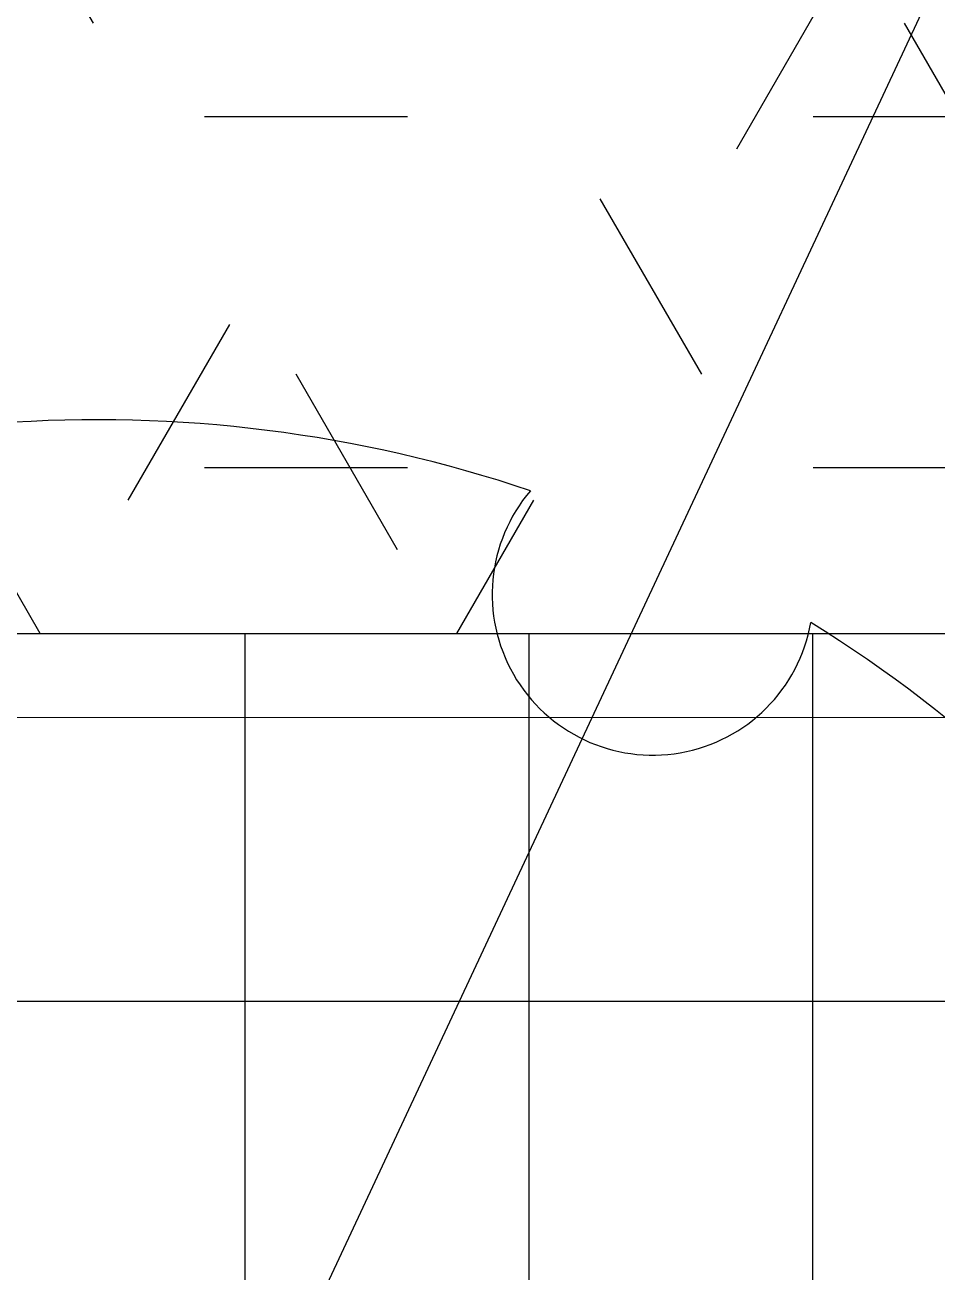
# Model space of a CAD drawing. Extents: x 941299 to 942979, y 2579300 to 2579597.
# Drawn here: x 941989.635 to 941993.205, y 2579406.881 to 2579411.764 of the extents above; entities that cross this region are included whole.
import ezdxf

# ---------------------------------------------------------------- set-up
doc = ezdxf.new("R2010")
doc.units = 0
for name, color, linetype in [('fz', 7, 'CONTINUOUS'), ('尺寸标注', 2, 'CONTINUOUS'), ('绿化工程', 3, 'CONTINUOUS')]:
    doc.layers.add(name, color=color, linetype=linetype)

# ---------------------------------------------------------------- blocks, each defined once
blk = doc.blocks.new('dys')
at = {"layer": '绿化工程'}
for centre, radius, start, end in [((0, 0), 5.3048, 71.3736, 94.2438), ((2.1732, 4.6201), 0.6284, 139.6449, 349.9731), ((0, 0), 5.3048, 35.3736, 58.2438)]:
    blk.add_arc(centre, radius, start, end, dxfattribs=at)

msp = doc.modelspace()

# ---------------------------------------------------------------- hatches: boundary and pattern name
at = {"layer": '绿化工程'}
h = msp.add_hatch(dxfattribs=at)
h.set_pattern_fill('HEX', color=9, scale=0.25, style=0)
h.set_pattern_definition([(0, (125, 0), (0, 1.374815), [0.79375, -1.5875]), (120, (125, 0), (-1.1906247155, -0.6874075), [0.79375, -1.5875]), (60, (125.7938, 0), (-1.1906247155, 0.6874075), [0.79375, -1.5875])])
h.paths.add_polyline_path([(941971.7134, 2579411.88137), (941971.7134, 2579409.38137), (942034.2134, 2579409.38137), (942034.2134, 2579411.88137)])
h = msp.add_hatch(dxfattribs=at)
h.set_pattern_fill('ANSI37', color=9, scale=0.35, angle=45, style=0)
h.set_pattern_definition([(90, (125, 0), (-1.11125, 1e-16), []), (180, (125, 0), (-1e-16, -1.11125), [])])
h.paths.add_polyline_path([(941971.7134, 2579409.38137), (941971.7134, 2579404.38137), (942034.2134, 2579404.38137), (942034.2134, 2579409.38137)])

# ---------------------------------------------------------------- linework, layer by layer
at = {"layer": 'fz', "color": 8}
msp.add_line((941784.2134, 2579409.38137), (942084.2134, 2579409.38137), dxfattribs=at)
at = {"layer": '尺寸标注'}
msp.add_line((941989.91923, 2579404.91349), (941996.73649, 2579419.49514), dxfattribs=at)

# ---------------------------------------------------------------- block references
at = {"layer": 'fz'}
msp.add_blockref('dys', (941989.91923, 2579404.91349), dxfattribs=at)

doc.saveas('drawing.dxf')
